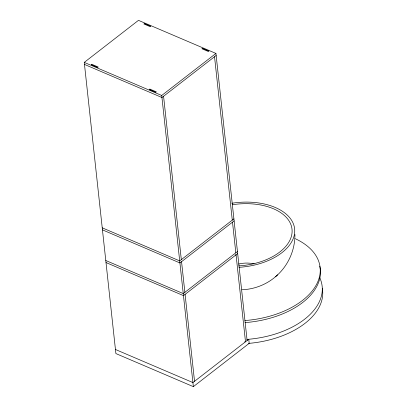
<?xml version="1.0" encoding="UTF-8"?>
<svg xmlns="http://www.w3.org/2000/svg" width="407" height="407" viewBox="0 0 407 407"><rect width="100%" height="100%" fill="white"/><g stroke="black" fill="none" stroke-linecap="round" stroke-linejoin="round"><path stroke-width="0.61" d="M294.846 237.81L294.938 234.549M294.749 239.392C293.6 253.2 287.047 266.478 276.694 275.702M241.931 289.769C254.568 289.306 267.028 284.381 276.445 275.921M275.524 276.745L277.65 274.842M115.451 349.486L192.913 382.565L248.748 339.26L249.196 343.345L193.356 386.65L115.893 353.571L84.259 62.393L138.472 20.35L215.934 53.429L247.12 340.522M193.356 386.65L161.721 95.467L215.934 53.429M216.158 55.469L161.945 97.512L84.483 64.433M233.908 218.864L179.696 260.907L102.233 227.828M234.127 220.904L179.919 262.947L102.457 229.869M237.454 251.541L183.247 293.584L105.784 260.505M237.678 253.586L183.465 295.624L106.008 262.551M235.221 254.919L236.05 254.848L245.497 341.783L244.663 341.855M84.259 62.393L161.721 95.467M214.53 56.731L232.28 220.126M232.499 222.166L235.826 252.803M163.573 96.25L181.324 259.641M181.547 261.686L184.875 292.323M185.093 294.363L194.541 381.303M231.863 203.251A55.021 32.341 -6.2 0 1 294.617 228.775A55.021 32.341 -6.2 0 1 239.077 267.313M232.234 204.757A52.472 30.846 -6.2 0 1 292.012 229.217A52.472 30.846 -6.2 0 1 238.761 265.883M238.604 264.036A21.164 12.439 -6.2 0 1 254.187 263.894M319.866 277.991A76.18 44.78 -6.2 0 1 246.932 339.407M322.273 288.202A76.18 44.78 -6.2 0 1 248.585 343.396M294.347 238.273A76.18 44.78 -6.2 0 1 315.496 286.269A76.18 44.78 -6.2 0 1 244.887 320.553M319.754 266.168A76.18 44.78 -6.2 0 1 245.106 322.593M91.804 64.306L91.26 64.728L97.716 67.486L98.255 67.063L91.804 64.306M144.383 23.53L143.844 23.947L150.295 26.704L150.839 26.282L144.383 23.53M149.898 89.113L149.354 89.535L155.81 92.292L156.354 91.87L149.898 89.113M202.483 48.336L201.938 48.754L208.394 51.511L208.939 51.094L202.483 48.336"/></g></svg>
